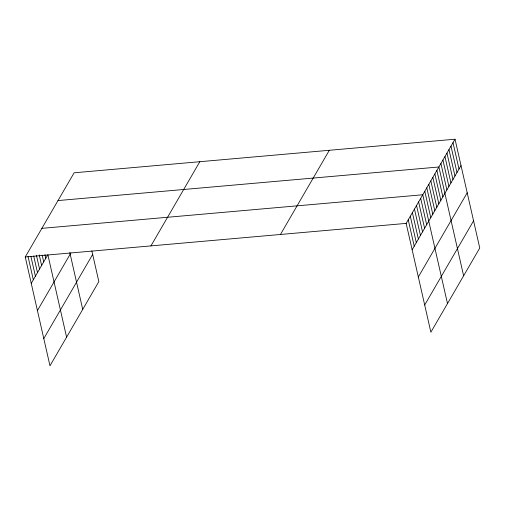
<?xml version="1.0" encoding="UTF-8"?>
<svg xmlns="http://www.w3.org/2000/svg" width="505" height="505" viewBox="0 0 505 505"><rect width="100%" height="100%" fill="white"/><g stroke="black" fill="none" stroke-linecap="round" stroke-linejoin="round"><path stroke-width="0.76" d="M91.872 250.909L98.847 281.613L49.976 365.797L25.25 256.982L74.128 172.792L455.024 139.203L479.75 248.018L430.872 332.208L406.153 223.387L455.024 139.203M31.247 283.362L47.861 254.741L66.591 337.176M37.427 310.569L70.845 253.005M43.79 338.596L92.668 254.413M150.945 245.891L199.822 161.707M280.452 234.471L329.329 150.288M412.143 249.773L461.021 165.583M418.329 276.974L467.201 192.79M424.692 305.001L473.57 220.818M57.999 200.573L438.895 166.985L463.622 275.799M41.864 228.355L422.767 194.76L447.493 303.581M25.25 256.982L406.153 223.387M453.01 142.675L459.007 169.055M450.997 146.147L456.987 172.533M448.977 149.619L454.973 176.005M446.963 153.091L452.96 179.477M444.949 156.563L450.94 182.949M442.929 160.035L448.926 186.421M440.916 163.506L446.906 189.893M436.882 170.456L442.879 196.836M434.868 173.928L440.859 200.315M432.848 177.4L438.845 203.786M430.834 180.872L436.825 207.258M428.814 184.344L434.811 210.73M426.801 187.816L432.798 214.202M424.787 191.288L430.778 217.674M420.69 198.339L426.687 224.725M418.613 201.918L424.61 228.304M416.537 205.497L422.534 231.883M414.46 209.076L420.457 235.456M412.383 212.649L418.38 239.035M410.306 216.228L416.303 242.615M408.229 219.808L414.226 246.194M69.829 252.651L82.719 309.395M44.926 254.552L45.785 258.32M42.167 255.113L43.708 261.899M39.232 254.924L41.631 265.472M36.467 255.486L39.554 269.051M33.709 256.048L37.477 272.631M30.944 256.609L35.401 276.21M28.015 256.42L33.324 279.789"/></g></svg>
